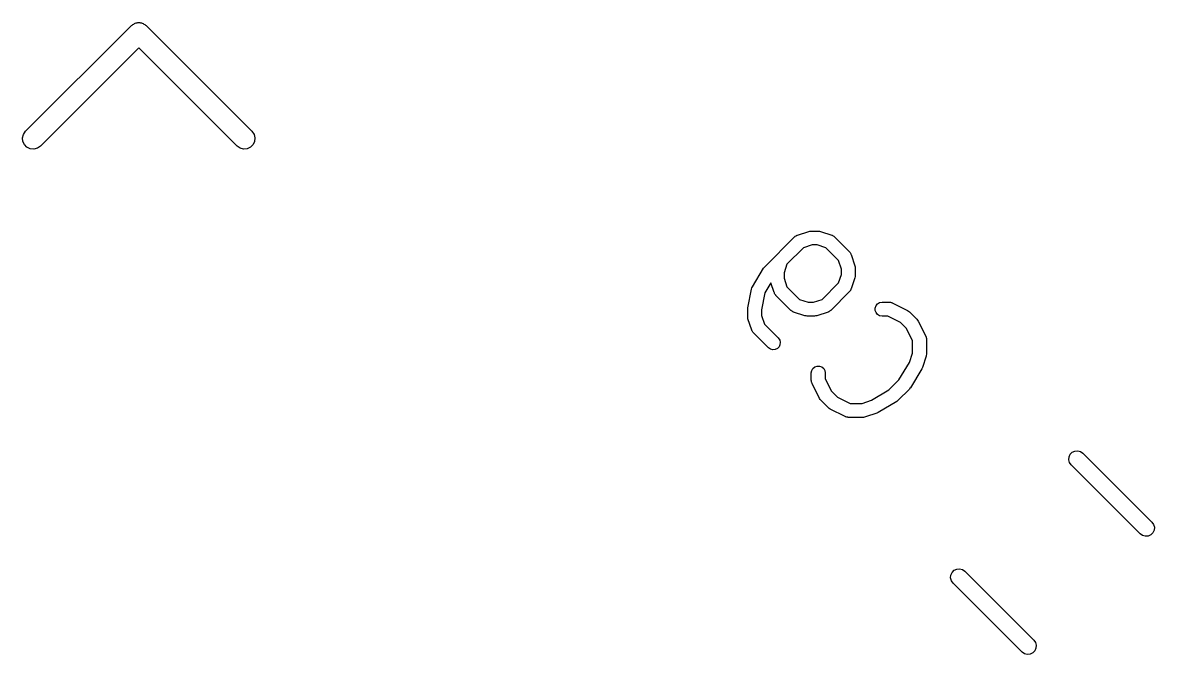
# Model space of a CAD drawing. Extents: x 100.3 to 129.7, y -169.9 to -105.7.
# Drawn here: x 120.55 to 128.69, y -127.08 to -122.54 of the extents above; entities that cross this region are included whole.
import ezdxf

# ---------------------------------------------------------------- set-up
doc = ezdxf.new("R2010")
doc.units = 0
doc.header["$MEASUREMENT"] = 0
doc.layers.add('BLACK', color=7, linetype='CONTINUOUS')

msp = doc.modelspace()

# ---------------------------------------------------------------- linework, layer by layer
at = {"layer": 'Black'}
for p, q in [((121.357, -122.55), (121.363, -122.549)), ((121.363, -122.549), (121.369, -122.546)), ((121.369, -122.546), (121.376, -122.545)), ((121.376, -122.545), (121.382, -122.544)), ((121.382, -122.544), (121.389, -122.544)), ((121.389, -122.544), (121.395, -122.544)), ((121.395, -122.544), (121.401, -122.545)), ((121.401, -122.545), (121.408, -122.546)), ((121.408, -122.546), (121.414, -122.549)), ((121.414, -122.549), (121.42, -122.55)), ((120.575, -123.325), (121.336, -122.565)), ((121.336, -122.565), (121.341, -122.562)), ((121.341, -122.562), (121.346, -122.557)), ((121.346, -122.557), (121.352, -122.554)), ((121.352, -122.554), (121.357, -122.55)), ((121.42, -122.55), (121.426, -122.554)), ((121.426, -122.554), (121.432, -122.557)), ((121.432, -122.557), (121.436, -122.562)), ((121.436, -122.562), (121.442, -122.565)), ((121.442, -122.565), (122.202, -123.325)), ((121.389, -122.724), (120.682, -123.431)), ((122.096, -123.431), (121.389, -122.724)), ((120.554, -123.372), (120.56, -123.347)), ((120.56, -123.347), (120.575, -123.325)), ((122.202, -123.325), (122.217, -123.347)), ((122.217, -123.347), (122.223, -123.372)), ((120.556, -123.398), (120.554, -123.372)), ((120.567, -123.421), (120.556, -123.398)), ((120.585, -123.44), (120.567, -123.421)), ((120.609, -123.451), (120.585, -123.44)), ((120.682, -123.431), (120.66, -123.446)), ((122.117, -123.446), (122.096, -123.431)), ((122.192, -123.44), (122.168, -123.451)), ((122.21, -123.421), (122.192, -123.44)), ((122.221, -123.398), (122.21, -123.421)), ((122.223, -123.372), (122.221, -123.398)), ((120.635, -123.453), (120.609, -123.451)), ((120.66, -123.446), (120.635, -123.453)), ((122.142, -123.453), (122.117, -123.446)), ((122.168, -123.451), (122.142, -123.453)), ((125.886, -124.299), (126.101, -124.083)), ((126.101, -124.083), (126.104, -124.081)), ((126.104, -124.081), (126.106, -124.079)), ((126.106, -124.079), (126.111, -124.077)), ((126.111, -124.077), (126.116, -124.073)), ((126.116, -124.073), (126.118, -124.072)), ((126.118, -124.072), (126.121, -124.071)), ((126.121, -124.071), (126.202, -124.044)), ((126.202, -124.044), (126.21, -124.043)), ((126.21, -124.043), (126.218, -124.042)), ((126.218, -124.042), (126.271, -124.042)), ((126.271, -124.042), (126.279, -124.043)), ((126.279, -124.043), (126.287, -124.044)), ((126.287, -124.044), (126.368, -124.071)), ((126.368, -124.071), (126.371, -124.072)), ((126.371, -124.072), (126.373, -124.073)), ((126.373, -124.073), (126.378, -124.077)), ((126.378, -124.077), (126.383, -124.079)), ((126.383, -124.079), (126.385, -124.081)), ((126.385, -124.081), (126.388, -124.083)), ((126.388, -124.083), (126.495, -124.191)), ((126.164, -124.162), (126.046, -124.28)), ((126.226, -124.142), (126.164, -124.162)), ((126.263, -124.142), (126.226, -124.142)), ((126.325, -124.162), (126.263, -124.142)), ((126.416, -124.253), (126.325, -124.162)), ((126.437, -124.315), (126.416, -124.253)), ((126.495, -124.191), (126.497, -124.193)), ((126.497, -124.193), (126.499, -124.195)), ((126.499, -124.195), (126.502, -124.2)), ((126.502, -124.2), (126.505, -124.205)), ((126.505, -124.205), (126.506, -124.208)), ((126.506, -124.208), (126.507, -124.21)), ((126.507, -124.21), (126.534, -124.291)), ((125.798, -124.443), (125.878, -124.308)), ((125.878, -124.308), (125.882, -124.304)), ((125.882, -124.304), (125.886, -124.299)), ((126.046, -124.28), (126.025, -124.342)), ((126.437, -124.353), (126.437, -124.315)), ((126.534, -124.291), (126.536, -124.299)), ((126.536, -124.299), (126.537, -124.307)), ((126.537, -124.307), (126.537, -124.361)), ((125.931, -124.414), (125.888, -124.487)), ((125.955, -124.484), (125.931, -124.414)), ((126.025, -124.342), (126.025, -124.38)), ((126.025, -124.38), (126.046, -124.442)), ((126.298, -124.533), (126.416, -124.415)), ((126.416, -124.415), (126.437, -124.353)), ((126.534, -124.377), (126.507, -124.458)), ((126.536, -124.369), (126.534, -124.377)), ((126.537, -124.361), (126.536, -124.369)), ((125.764, -124.594), (125.791, -124.459)), ((125.791, -124.459), (125.794, -124.451)), ((125.794, -124.451), (125.798, -124.443)), ((125.888, -124.487), (125.864, -124.608)), ((125.956, -124.487), (125.955, -124.484)), ((125.957, -124.49), (125.956, -124.487)), ((125.96, -124.495), (125.957, -124.49)), ((125.963, -124.5), (125.96, -124.495)), ((125.965, -124.502), (125.963, -124.5)), ((126.046, -124.442), (126.137, -124.533)), ((126.495, -124.477), (126.361, -124.612)), ((126.497, -124.475), (126.495, -124.477)), ((126.499, -124.473), (126.497, -124.475)), ((126.502, -124.468), (126.499, -124.473)), ((126.505, -124.463), (126.502, -124.468)), ((126.506, -124.46), (126.505, -124.463)), ((126.507, -124.458), (126.506, -124.46)), ((125.967, -124.504), (125.965, -124.502)), ((126.074, -124.612), (125.967, -124.504)), ((126.137, -124.533), (126.199, -124.553)), ((126.199, -124.553), (126.236, -124.553)), ((126.236, -124.553), (126.298, -124.533)), ((126.68, -124.595), (126.686, -124.578)), ((126.686, -124.578), (126.697, -124.565)), ((126.697, -124.565), (126.712, -124.556)), ((126.712, -124.556), (126.729, -124.553)), ((126.729, -124.553), (126.783, -124.553)), ((126.783, -124.553), (126.786, -124.554)), ((126.786, -124.554), (126.789, -124.554)), ((126.789, -124.554), (126.795, -124.555)), ((126.795, -124.555), (126.8, -124.556)), ((126.8, -124.556), (126.803, -124.558)), ((126.803, -124.558), (126.806, -124.559)), ((126.806, -124.559), (126.913, -124.613)), ((125.764, -124.599), (125.764, -124.594)), ((125.764, -124.603), (125.764, -124.599)), ((125.764, -124.657), (125.764, -124.603)), ((125.765, -124.665), (125.764, -124.657)), ((125.864, -124.608), (125.864, -124.649)), ((125.864, -124.649), (125.884, -124.711)), ((126.077, -124.613), (126.074, -124.612)), ((126.079, -124.616), (126.077, -124.613)), ((126.084, -124.618), (126.079, -124.616)), ((126.089, -124.622), (126.084, -124.618)), ((126.091, -124.622), (126.089, -124.622)), ((126.094, -124.624), (126.091, -124.622)), ((126.175, -124.651), (126.094, -124.624)), ((126.183, -124.652), (126.175, -124.651)), ((126.191, -124.653), (126.183, -124.652)), ((126.245, -124.653), (126.191, -124.653)), ((126.252, -124.652), (126.245, -124.653)), ((126.26, -124.651), (126.252, -124.652)), ((126.341, -124.624), (126.26, -124.651)), ((126.344, -124.623), (126.341, -124.624)), ((126.346, -124.622), (126.344, -124.623)), ((126.351, -124.618), (126.346, -124.622)), ((126.356, -124.616), (126.351, -124.618)), ((126.358, -124.613), (126.356, -124.616)), ((126.361, -124.612), (126.358, -124.613)), ((126.68, -124.612), (126.68, -124.595)), ((126.686, -124.628), (126.68, -124.612)), ((126.697, -124.642), (126.686, -124.628)), ((126.712, -124.65), (126.697, -124.642)), ((126.729, -124.653), (126.712, -124.65)), ((126.771, -124.653), (126.729, -124.653)), ((126.861, -124.698), (126.771, -124.653)), ((126.913, -124.613), (126.92, -124.617)), ((126.92, -124.617), (126.926, -124.622)), ((126.926, -124.622), (126.98, -124.676)), ((125.766, -124.673), (125.765, -124.665)), ((125.793, -124.754), (125.766, -124.673)), ((125.884, -124.711), (125.984, -124.81)), ((126.904, -124.741), (126.861, -124.698)), ((126.949, -124.831), (126.904, -124.741)), ((126.98, -124.676), (126.985, -124.682)), ((126.985, -124.682), (126.99, -124.689)), ((126.99, -124.689), (127.043, -124.797)), ((125.794, -124.756), (125.793, -124.754)), ((125.795, -124.759), (125.794, -124.756)), ((125.798, -124.764), (125.795, -124.759)), ((125.801, -124.769), (125.798, -124.764)), ((125.803, -124.771), (125.801, -124.769)), ((125.805, -124.773), (125.803, -124.771)), ((125.913, -124.881), (125.805, -124.773)), ((125.984, -124.81), (125.994, -124.825)), ((125.994, -124.825), (125.998, -124.841)), ((127.043, -124.797), (127.044, -124.799)), ((127.044, -124.799), (127.046, -124.802)), ((127.046, -124.802), (127.047, -124.808)), ((127.047, -124.808), (127.048, -124.813)), ((127.048, -124.813), (127.048, -124.816)), ((127.048, -124.816), (127.049, -124.819)), ((127.049, -124.819), (127.049, -124.927)), ((125.927, -124.891), (125.913, -124.881)), ((125.944, -124.896), (125.927, -124.891)), ((125.961, -124.894), (125.944, -124.896)), ((125.977, -124.887), (125.961, -124.894)), ((125.989, -124.874), (125.977, -124.887)), ((125.996, -124.859), (125.989, -124.874)), ((125.998, -124.841), (125.996, -124.859)), ((126.949, -124.919), (126.949, -124.831)), ((126.851, -125.111), (126.926, -124.986)), ((126.926, -124.986), (126.949, -124.919)), ((127.046, -124.942), (127.019, -125.023)), ((127.047, -124.935), (127.046, -124.942)), ((127.049, -124.927), (127.047, -124.935)), ((126.221, -125.061), (126.224, -125.044)), ((126.221, -125.115), (126.221, -125.061)), ((126.224, -125.044), (126.233, -125.029)), ((126.233, -125.029), (126.246, -125.018)), ((126.246, -125.018), (126.263, -125.012)), ((126.263, -125.012), (126.28, -125.012)), ((126.28, -125.012), (126.296, -125.018)), ((126.296, -125.018), (126.31, -125.029)), ((126.31, -125.029), (126.318, -125.044)), ((126.318, -125.044), (126.321, -125.061)), ((126.321, -125.061), (126.321, -125.103)), ((127.015, -125.033), (126.934, -125.168)), ((127.017, -125.028), (127.015, -125.033)), ((127.019, -125.023), (127.017, -125.028)), ((126.222, -125.118), (126.221, -125.115)), ((126.222, -125.121), (126.222, -125.118)), ((126.223, -125.127), (126.222, -125.121)), ((126.224, -125.132), (126.223, -125.127)), ((126.226, -125.135), (126.224, -125.132)), ((126.227, -125.138), (126.226, -125.135)), ((126.281, -125.245), (126.227, -125.138)), ((126.321, -125.103), (126.366, -125.193)), ((126.779, -125.183), (126.851, -125.111)), ((126.366, -125.193), (126.409, -125.236)), ((126.654, -125.258), (126.779, -125.183)), ((126.926, -125.177), (126.846, -125.258)), ((126.93, -125.172), (126.926, -125.177)), ((126.934, -125.168), (126.93, -125.172)), ((126.285, -125.252), (126.281, -125.245)), ((126.29, -125.258), (126.285, -125.252)), ((126.344, -125.312), (126.29, -125.258)), ((126.35, -125.317), (126.344, -125.312)), ((126.409, -125.236), (126.499, -125.281)), ((126.499, -125.281), (126.587, -125.281)), ((126.587, -125.281), (126.654, -125.258)), ((126.836, -125.266), (126.701, -125.347)), ((126.841, -125.262), (126.836, -125.266)), ((126.846, -125.258), (126.841, -125.262)), ((126.357, -125.322), (126.35, -125.317)), ((126.465, -125.375), (126.357, -125.322)), ((126.467, -125.376), (126.465, -125.375)), ((126.47, -125.378), (126.467, -125.376)), ((126.476, -125.379), (126.47, -125.378)), ((126.481, -125.38), (126.476, -125.379)), ((126.484, -125.38), (126.481, -125.38)), ((126.487, -125.381), (126.484, -125.38)), ((126.595, -125.381), (126.487, -125.381)), ((126.603, -125.379), (126.595, -125.381)), ((126.611, -125.378), (126.603, -125.379)), ((126.691, -125.351), (126.611, -125.378)), ((126.696, -125.349), (126.691, -125.351)), ((126.701, -125.347), (126.696, -125.349)), ((128.082, -125.646), (128.096, -125.632)), ((128.096, -125.632), (128.115, -125.623)), ((128.115, -125.623), (128.136, -125.621)), ((128.136, -125.621), (128.156, -125.626)), ((128.156, -125.626), (128.173, -125.638)), ((128.173, -125.638), (128.668, -126.133)), ((128.071, -125.686), (128.073, -125.665)), ((128.076, -125.706), (128.071, -125.686)), ((128.073, -125.665), (128.082, -125.646)), ((128.088, -125.723), (128.076, -125.706)), ((128.583, -126.218), (128.088, -125.723)), ((128.668, -126.133), (128.68, -126.15)), ((128.684, -126.191), (128.675, -126.21)), ((128.68, -126.15), (128.686, -126.17)), ((128.686, -126.17), (128.684, -126.191)), ((128.6, -126.23), (128.583, -126.218)), ((128.621, -126.235), (128.6, -126.23)), ((128.641, -126.234), (128.621, -126.235)), ((128.66, -126.225), (128.641, -126.234)), ((128.675, -126.21), (128.66, -126.225)), ((127.222, -126.535), (127.224, -126.514)), ((127.224, -126.514), (127.233, -126.495)), ((127.233, -126.495), (127.248, -126.48)), ((127.248, -126.48), (127.267, -126.471)), ((127.267, -126.471), (127.287, -126.47)), ((127.287, -126.47), (127.308, -126.475)), ((127.308, -126.475), (127.325, -126.487)), ((127.325, -126.487), (127.82, -126.982)), ((127.228, -126.555), (127.222, -126.535)), ((127.24, -126.572), (127.228, -126.555)), ((127.735, -127.067), (127.24, -126.572)), ((127.82, -126.982), (127.832, -126.999)), ((127.832, -126.999), (127.837, -127.019)), ((127.837, -127.019), (127.835, -127.04)), ((127.752, -127.079), (127.735, -127.067)), ((127.772, -127.084), (127.752, -127.079)), ((127.793, -127.082), (127.772, -127.084)), ((127.812, -127.073), (127.793, -127.082)), ((127.826, -127.059), (127.812, -127.073)), ((127.835, -127.04), (127.826, -127.059))]:
    msp.add_line(p, q, dxfattribs=at)

doc.saveas('drawing.dxf')
